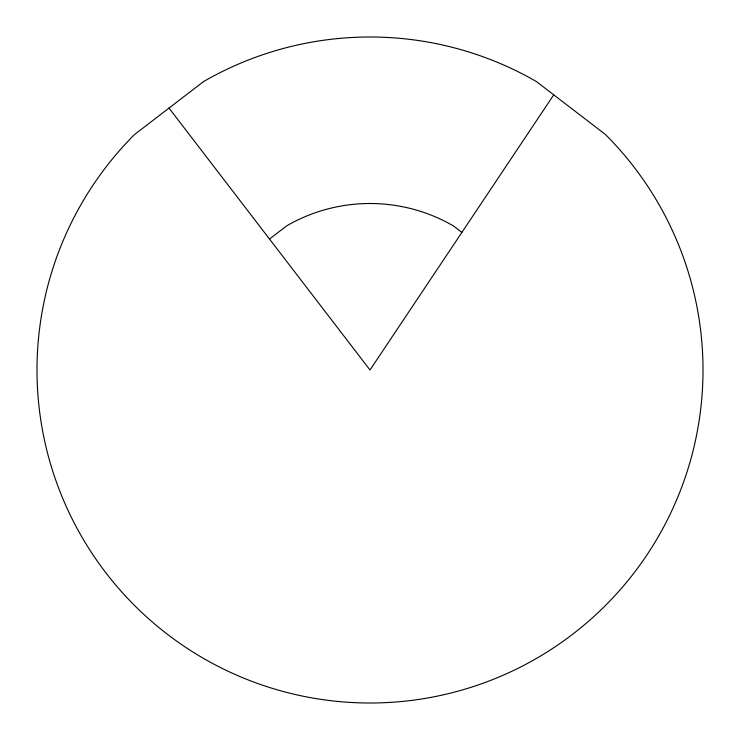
<?xml version="1.0" encoding="UTF-8"?>
<svg xmlns="http://www.w3.org/2000/svg" width="740" height="740" viewBox="0 0 740 740"><rect width="100%" height="100%" fill="white"/><g stroke="black" fill="none" stroke-linecap="round" stroke-linejoin="round"><path stroke-width="1.11" d="M553.742 94.84L370 370L169.016 108.077M269.508 239.039L286.75 225.811A166.5 166.5 0 0 1 453.25 225.811L461.871 232.425M203.5 81.613L134.532 134.532A333 333 0 0 0 134.532 605.468A333 333 0 0 0 605.468 605.468A333 333 0 0 0 605.468 134.532L536.5 81.613A333 333 0 0 0 203.5 81.613"/></g></svg>
